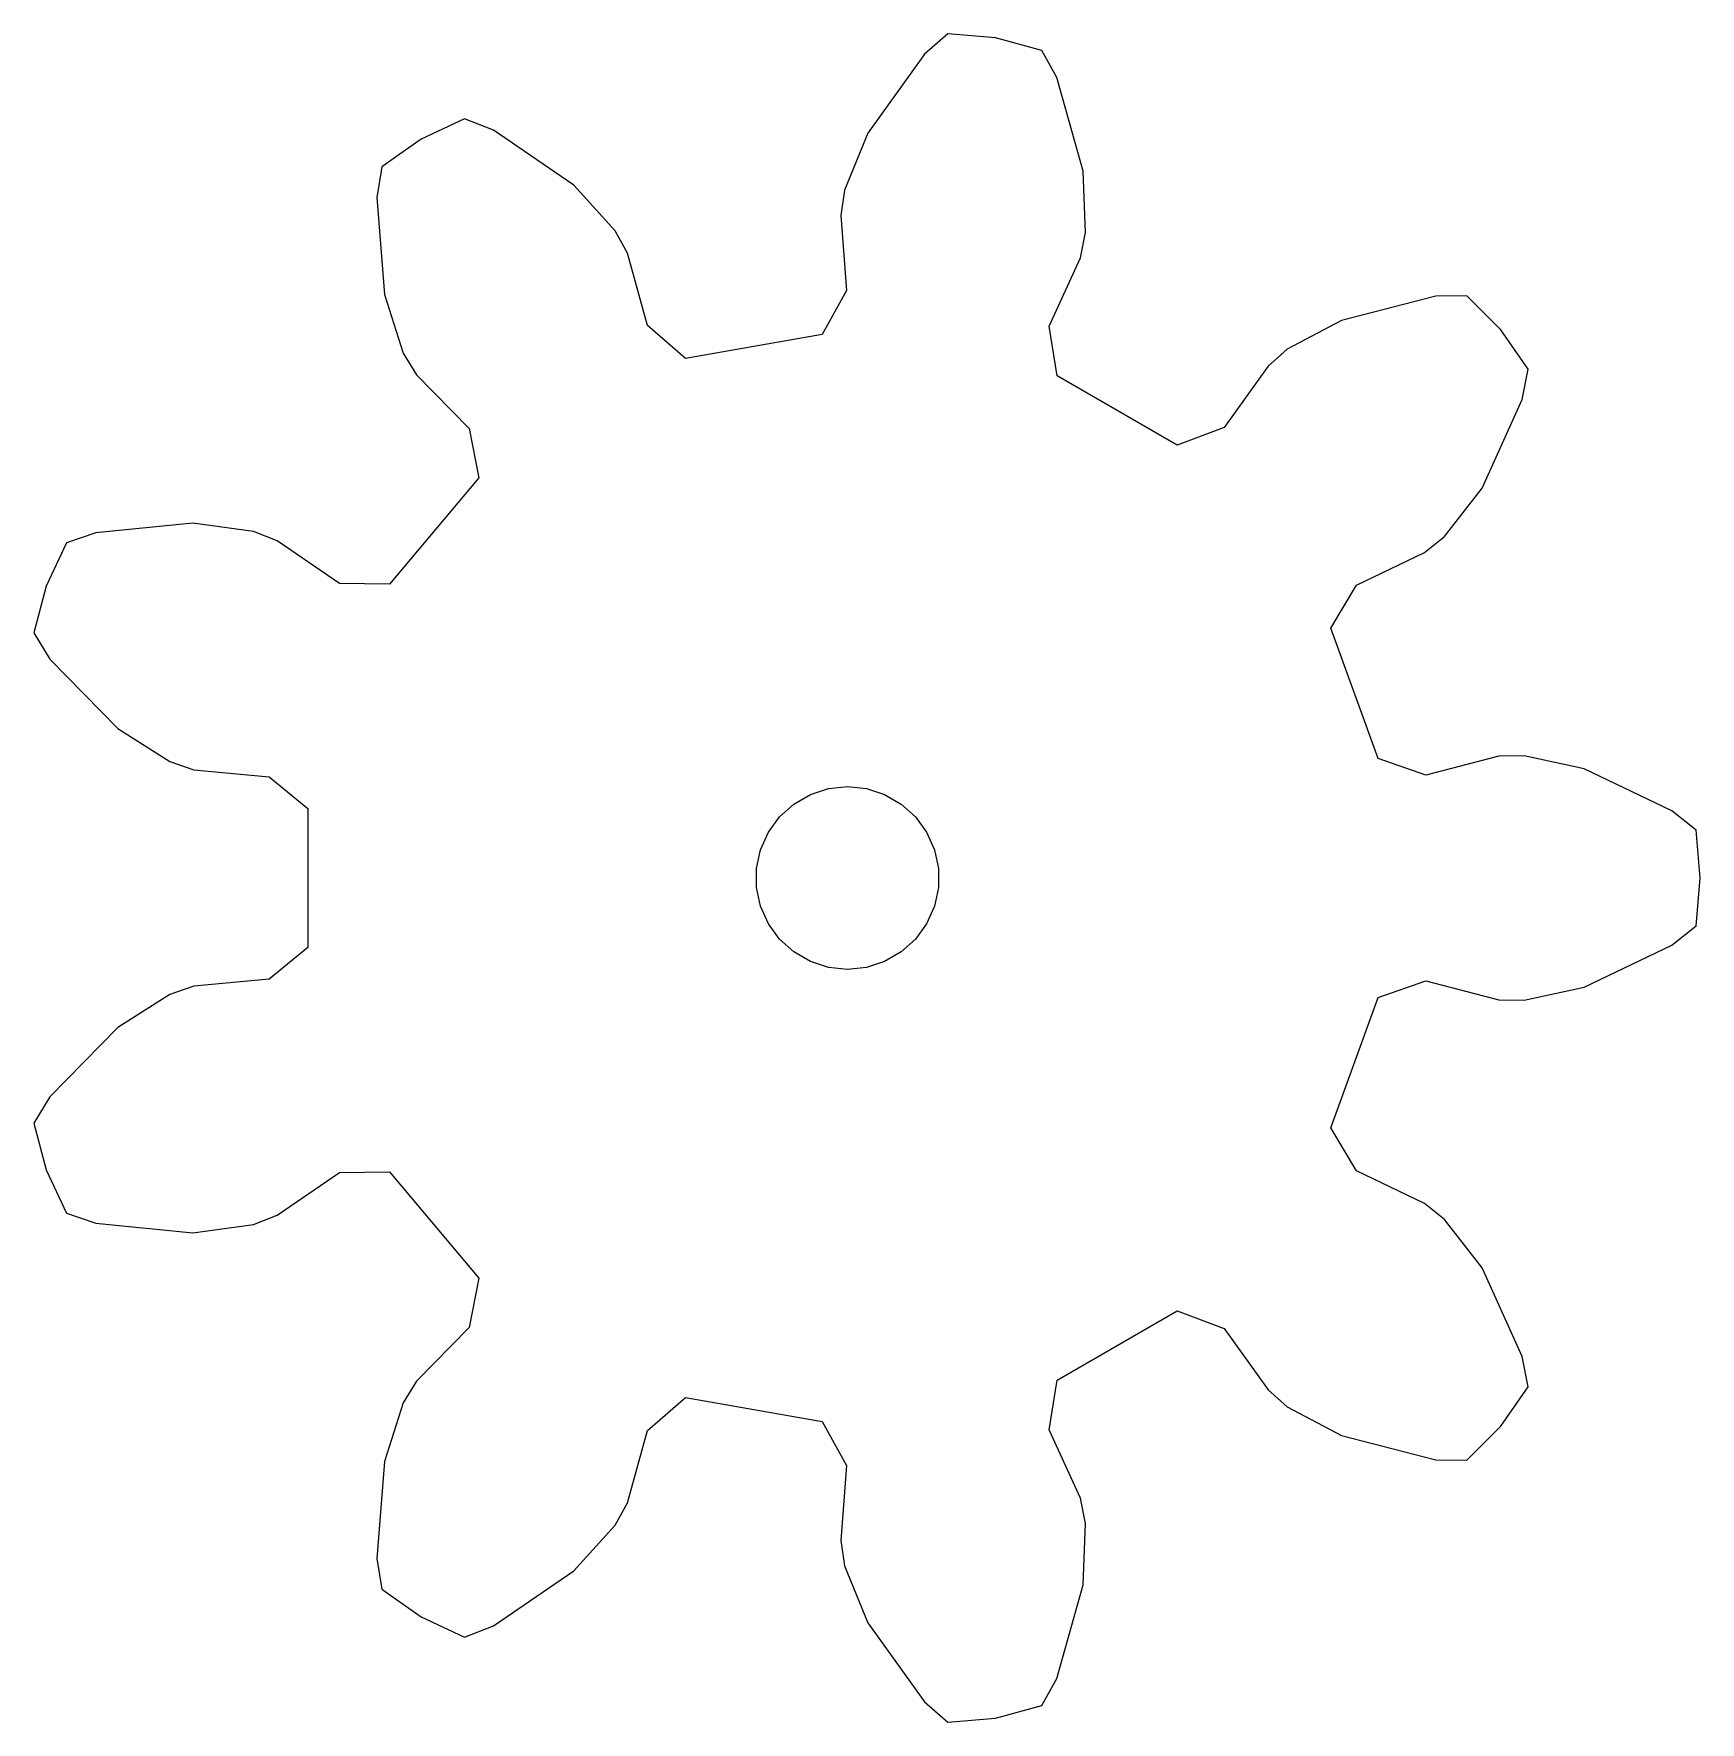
# Model space of a CAD drawing. Header units: metres. Extents: x -13.4 to 14, y -13.9 to 13.9.
import ezdxf

# ---------------------------------------------------------------- set-up
doc = ezdxf.new("R2010")
doc.units = ezdxf.units.M

msp = doc.modelspace()

# ---------------------------------------------------------------- linework, layer by layer
for p, q in [((1.646, 13.862), (1.263, 13.527)), ((2.432, 13.793), (1.646, 13.862)), ((3.194, 13.589), (2.432, 13.793)), ((3.44, 13.143), (3.194, 13.589)), ((1.263, 13.527), (0.334, 12.227)), ((3.868, 11.603), (3.44, 13.143)), ((-6.288, 12.463), (-7.003, 12.129)), ((-5.813, 12.279), (-6.288, 12.463)), ((-4.495, 11.375), (-5.813, 12.279)), ((0.334, 12.227), (-0.048, 11.293)), ((-7.003, 12.129), (-7.649, 11.677)), ((-7.649, 11.677), (-7.728, 11.174)), ((-3.818, 10.628), (-4.495, 11.375)), ((3.907, 10.596), (3.868, 11.603)), ((-7.728, 11.174), (-7.604, 9.581)), ((-0.048, 11.293), (-0.112, 10.88)), ((-0.112, 10.88), (-0.016, 9.645)), ((-3.615, 10.262), (-3.818, 10.628)), ((3.827, 10.185), (3.907, 10.596)), ((-3.283, 9.069), (-3.615, 10.262)), ((3.314, 9.058), (3.827, 10.185)), ((-7.604, 9.581), (-7.296, 8.62)), ((-0.016, 9.645), (-0.418, 8.926)), ((9.662, 9.551), (8.115, 9.152)), ((10.171, 9.561), (9.662, 9.551)), ((10.729, 9.003), (10.171, 9.561)), ((8.115, 9.152), (7.222, 8.682)), ((-2.66, 8.53), (-3.283, 9.069)), ((-0.418, 8.926), (-2.66, 8.53)), ((3.445, 8.245), (3.314, 9.058)), ((11.182, 8.356), (10.729, 9.003)), ((-7.296, 8.62), (-7.079, 8.262)), ((7.222, 8.682), (6.907, 8.406)), ((6.907, 8.406), (6.187, 7.399)), ((11.083, 7.857), (11.182, 8.356)), ((-7.079, 8.262), (-6.212, 7.378)), ((5.417, 7.106), (3.445, 8.245)), ((10.422, 6.402), (11.083, 7.857)), ((-6.212, 7.378), (-6.057, 6.569)), ((6.187, 7.399), (5.417, 7.106)), ((-6.057, 6.569), (-7.521, 4.825)), ((9.804, 5.605), (10.422, 6.402)), ((-10.755, 5.825), (-12.346, 5.67)), ((-9.756, 5.688), (-10.755, 5.825)), ((-12.346, 5.67), (-12.827, 5.505)), ((-9.366, 5.537), (-9.756, 5.688)), ((9.478, 5.342), (9.804, 5.605)), ((-12.827, 5.505), (-13.161, 4.79)), ((-8.345, 4.837), (-9.366, 5.537)), ((8.361, 4.808), (9.478, 5.342)), ((-13.161, 4.79), (-13.365, 4.028)), ((-7.521, 4.825), (-8.345, 4.837)), ((7.939, 4.101), (8.361, 4.808)), ((-13.365, 4.028), (-13.102, 3.593)), ((8.718, 1.961), (7.939, 4.101)), ((-13.102, 3.593), (-11.983, 2.452)), ((-11.983, 2.452), (-11.13, 1.914)), ((9.496, 1.691), (8.718, 1.961)), ((10.695, 2), (9.496, 1.691)), ((11.113, 2.008), (10.695, 2)), ((12.099, 1.795), (11.113, 2.008)), ((-11.13, 1.914), (-10.734, 1.778)), ((-10.734, 1.778), (-9.501, 1.659)), ((13.541, 1.105), (12.099, 1.795)), ((-9.501, 1.659), (-8.863, 1.139)), ((-0.61, 1.37), (-0.312, 1.467)), ((-0.312, 1.467), (0, 1.5)), ((0, 1.5), (0.312, 1.467)), ((0.312, 1.467), (0.61, 1.37)), ((-8.863, 1.139), (-8.863, -1.139)), ((-1.115, 1.004), (-0.882, 1.214)), ((-0.882, 1.214), (-0.61, 1.37)), ((0.61, 1.37), (0.882, 1.214)), ((0.882, 1.214), (1.115, 1.004)), ((-1.299, 0.75), (-1.115, 1.004)), ((1.115, 1.004), (1.299, 0.75)), ((13.937, 0.786), (13.541, 1.105)), ((-1.427, 0.464), (-1.299, 0.75)), ((1.299, 0.75), (1.427, 0.464)), ((14.006, 0), (13.937, 0.786)), ((-1.492, 0.157), (-1.427, 0.464)), ((1.427, 0.464), (1.492, 0.157)), ((-1.492, -0.157), (-1.492, 0.157)), ((1.492, 0.157), (1.492, -0.157)), ((-1.427, -0.464), (-1.492, -0.157)), ((1.492, -0.157), (1.427, -0.464)), ((13.937, -0.786), (14.006, 0)), ((-1.299, -0.75), (-1.427, -0.464)), ((1.427, -0.464), (1.299, -0.75)), ((-1.115, -1.004), (-1.299, -0.75)), ((1.299, -0.75), (1.115, -1.004)), ((13.541, -1.105), (13.937, -0.786)), ((-0.882, -1.214), (-1.115, -1.004)), ((1.115, -1.004), (0.882, -1.214)), ((12.099, -1.795), (13.541, -1.105)), ((-8.863, -1.139), (-9.501, -1.659)), ((-0.61, -1.37), (-0.882, -1.214)), ((-0.312, -1.467), (-0.61, -1.37)), ((0.61, -1.37), (0.312, -1.467)), ((0.882, -1.214), (0.61, -1.37)), ((-9.501, -1.659), (-10.734, -1.778)), ((0, -1.5), (-0.312, -1.467)), ((0.312, -1.467), (0, -1.5)), ((-11.13, -1.914), (-11.983, -2.452)), ((-10.734, -1.778), (-11.13, -1.914)), ((8.718, -1.961), (9.496, -1.691)), ((9.496, -1.691), (10.695, -2)), ((11.113, -2.008), (12.099, -1.795)), ((7.939, -4.101), (8.718, -1.961)), ((10.695, -2), (11.113, -2.008)), ((-11.983, -2.452), (-13.102, -3.593)), ((-13.102, -3.593), (-13.365, -4.028)), ((-13.365, -4.028), (-13.161, -4.79)), ((8.361, -4.808), (7.939, -4.101)), ((-13.161, -4.79), (-12.827, -5.505)), ((-9.366, -5.537), (-8.345, -4.837)), ((-8.345, -4.837), (-7.521, -4.825)), ((-7.521, -4.825), (-6.057, -6.569)), ((9.478, -5.342), (8.361, -4.808)), ((-12.827, -5.505), (-12.346, -5.67)), ((-9.756, -5.688), (-9.366, -5.537)), ((9.804, -5.605), (9.478, -5.342)), ((-12.346, -5.67), (-10.755, -5.825)), ((-10.755, -5.825), (-9.756, -5.688)), ((10.422, -6.402), (9.804, -5.605)), ((-6.057, -6.569), (-6.212, -7.378)), ((11.083, -7.857), (10.422, -6.402)), ((3.445, -8.245), (5.417, -7.106)), ((5.417, -7.106), (6.187, -7.399)), ((-6.212, -7.378), (-7.079, -8.262)), ((6.187, -7.399), (6.907, -8.406)), ((11.182, -8.356), (11.083, -7.857)), ((-7.079, -8.262), (-7.296, -8.62)), ((3.314, -9.058), (3.445, -8.245)), ((-3.283, -9.069), (-2.66, -8.53)), ((-2.66, -8.53), (-0.418, -8.926)), ((6.907, -8.406), (7.222, -8.682)), ((10.729, -9.003), (11.182, -8.356)), ((-7.296, -8.62), (-7.604, -9.581)), ((7.222, -8.682), (8.115, -9.152)), ((-3.615, -10.262), (-3.283, -9.069)), ((-0.418, -8.926), (-0.016, -9.645)), ((3.827, -10.185), (3.314, -9.058)), ((10.171, -9.561), (10.729, -9.003)), ((8.115, -9.152), (9.662, -9.551)), ((-7.604, -9.581), (-7.728, -11.174)), ((-0.016, -9.645), (-0.112, -10.88)), ((9.662, -9.551), (10.171, -9.561)), ((3.907, -10.596), (3.827, -10.185)), ((-3.818, -10.628), (-3.615, -10.262)), ((-4.495, -11.375), (-3.818, -10.628)), ((3.868, -11.603), (3.907, -10.596)), ((-0.112, -10.88), (-0.048, -11.293)), ((-7.728, -11.174), (-7.649, -11.677)), ((-0.048, -11.293), (0.334, -12.227)), ((-5.813, -12.279), (-4.495, -11.375)), ((3.44, -13.143), (3.868, -11.603)), ((-7.649, -11.677), (-7.003, -12.129)), ((-7.003, -12.129), (-6.288, -12.463)), ((-6.288, -12.463), (-5.813, -12.279)), ((0.334, -12.227), (1.263, -13.527)), ((3.194, -13.589), (3.44, -13.143)), ((1.263, -13.527), (1.646, -13.862)), ((1.646, -13.862), (2.432, -13.793)), ((2.432, -13.793), (3.194, -13.589))]:
    msp.add_line(p, q)

doc.saveas('drawing.dxf')
